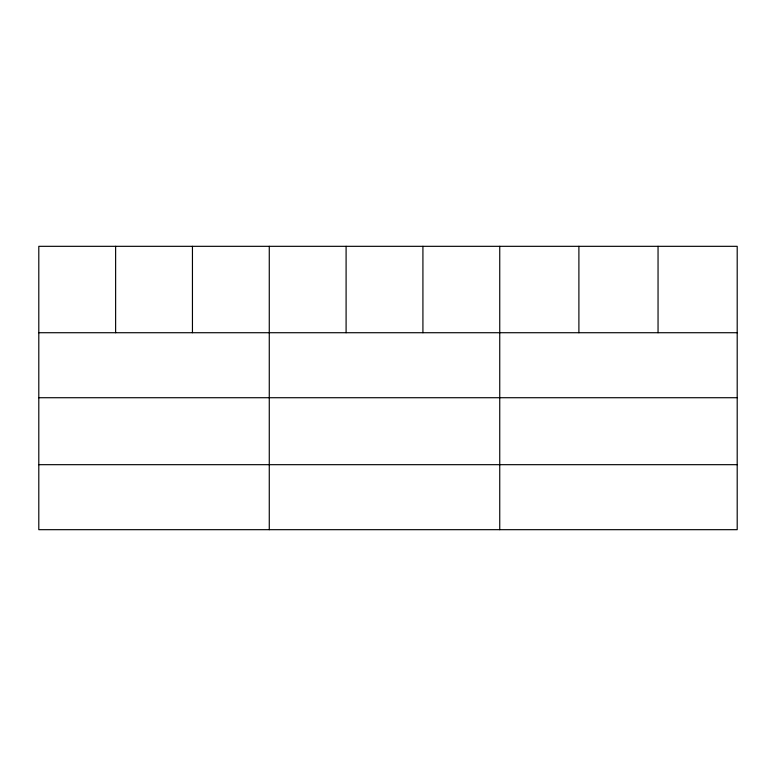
<?xml version="1.0" encoding="UTF-8"?>
<svg xmlns="http://www.w3.org/2000/svg" width="776" height="776" viewBox="0 0 776 776"><rect width="100%" height="100%" fill="white"/><g stroke="black" fill="none" stroke-linecap="round" stroke-linejoin="round"><path stroke-width="1.16" d="M737.2 397.719L737.2 246.322L38.8 246.322L38.8 529.678L737.2 529.678L737.2 397.719L38.8 397.719M38.8 332.72L737.2 332.72M38.8 464.678L737.2 464.678M658.048 246.322L658.048 332.72M578.896 246.322L578.896 332.72M499.744 246.322L499.744 529.678M422.92 246.322L422.92 332.72M346.096 246.322L346.096 332.72M269.272 246.322L269.272 529.678M192.448 246.322L192.448 332.72M115.624 246.322L115.624 332.72"/></g></svg>
